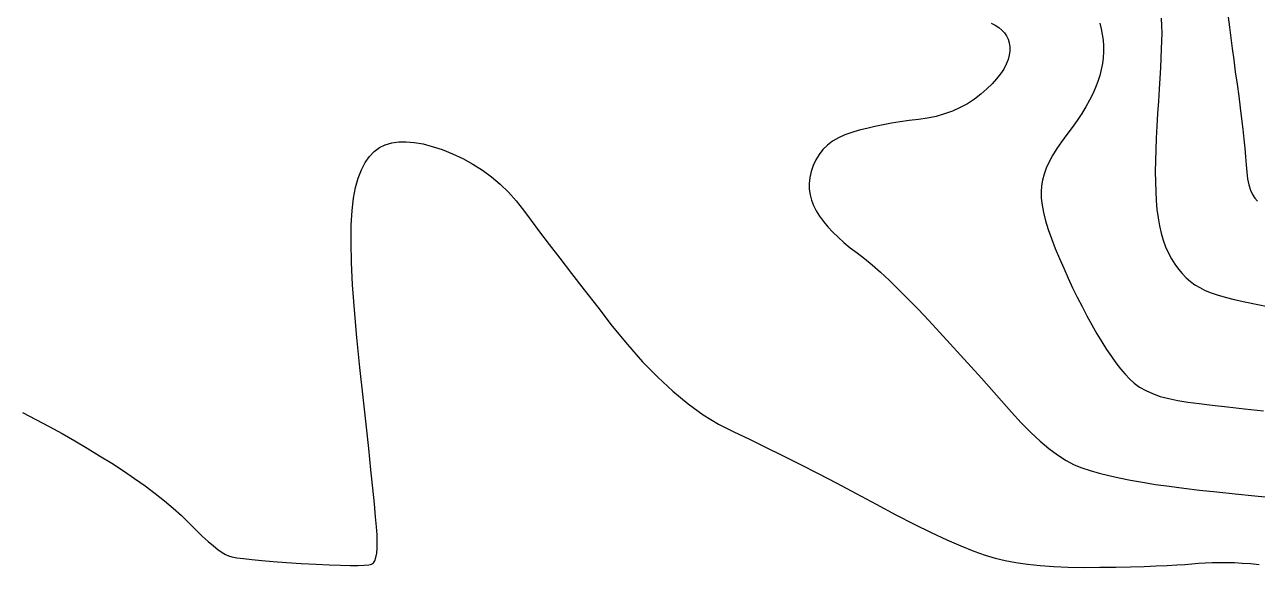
# Model space of a CAD drawing. Header units: millimetres. Extents: x 2456 to 5353, y 685 to 1986.
# Drawn here: x 4850.2 to 4944.4, y 1088.4 to 1129.9 of the extents above; entities that cross this region are included whole.
import ezdxf

# ---------------------------------------------------------------- set-up
doc = ezdxf.new("R2010")
doc.units = ezdxf.units.MM
doc.linetypes.add('X11', pattern=[6, 5, -1])
doc.layers.add('DSX', color=8, linetype='Continuous')

msp = doc.modelspace()

# ---------------------------------------------------------------- linework, layer by layer
at = {"layer": 'DSX', "linetype": 'X11'}
for points in [[(4937.0571, 1130.3423), (4937.0848, 1129.7755), (4937.0905, 1129.2139), (4937.0811, 1128.6287), (4937.0633, 1127.991), (4937.0372, 1127.3008), (4937.0028, 1126.5582), (4936.96, 1125.7631), (4936.909, 1124.9156), (4936.8496, 1124.0156), (4936.782, 1123.0632), (4936.7174, 1122.1027), (4936.6673, 1121.1787), (4936.6317, 1120.2912), (4936.6106, 1119.4401), (4936.6039, 1118.6254), (4936.6118, 1117.8472), (4936.6342, 1117.1054), (4936.671, 1116.4), (4936.7278, 1115.7293), (4936.8101, 1115.0913), (4936.9178, 1114.4862), (4937.051, 1113.9139), (4937.2096, 1113.3743), (4937.3937, 1112.8676), (4937.6032, 1112.3937), (4937.8382, 1111.9525), (4938.0945, 1111.5436), (4938.368, 1111.1661), (4938.6587, 1110.8202), (4938.9667, 1110.5059), (4939.2918, 1110.2231), (4939.6341, 1109.9718), (4939.9937, 1109.752), (4940.3705, 1109.5638), (4940.8013, 1109.39), (4941.3229, 1109.2135), (4941.9355, 1109.0344), (4942.6389, 1108.8525), (4943.4332, 1108.668), (4944.3184, 1108.4808), (4945.2944, 1108.2909)], [(4942.1748, 1130.4151), (4942.2676, 1129.6524), (4942.3681, 1128.8548), (4942.4764, 1128.0224), (4942.5924, 1127.1551), (4942.7161, 1126.2529), (4942.8476, 1125.3159), (4942.9768, 1124.3841), (4943.0936, 1123.4977), (4943.198, 1122.6567), (4943.29, 1121.8611), (4943.3696, 1121.1109), (4943.4368, 1120.406), (4943.4916, 1119.7466), (4943.5341, 1119.1325), (4943.583, 1118.569), (4943.6571, 1118.0612), (4943.7565, 1117.6091), (4943.8811, 1117.2127), (4944.031, 1116.8721), (4944.2062, 1116.5872), (4944.4066, 1116.3579)], [(4932.3538, 1129.9632), (4932.4605, 1129.5438), (4932.5474, 1129.11), (4932.6096, 1128.6678), (4932.6421, 1128.2232), (4932.645, 1127.7762), (4932.6182, 1127.3268), (4932.5618, 1126.875), (4932.4758, 1126.4209), (4932.3601, 1125.9643), (4932.2147, 1125.5053), (4932.0375, 1125.0393), (4931.8262, 1124.5616), (4931.5808, 1124.0722), (4931.3012, 1123.5711), (4930.9875, 1123.0583), (4930.6397, 1122.5338), (4930.2577, 1121.9976), (4929.8416, 1121.4497), (4929.4324, 1120.9039), (4929.0708, 1120.3742), (4928.757, 1119.8604), (4928.4909, 1119.3625), (4928.2725, 1118.8807), (4928.1018, 1118.4148), (4927.9788, 1117.9649), (4927.9036, 1117.531), (4927.8751, 1117.0835), (4927.8925, 1116.5932), (4927.9555, 1116.0598), (4928.0644, 1115.4835), (4928.2191, 1114.8643), (4928.4195, 1114.2021), (4928.6658, 1113.497), (4928.9578, 1112.7489), (4929.2771, 1111.9842), (4929.6052, 1111.2291), (4929.9421, 1110.4838), (4930.2879, 1109.748), (4930.6425, 1109.022), (4931.0059, 1108.3057), (4931.3781, 1107.599), (4931.7591, 1106.902), (4932.1411, 1106.2317), (4932.5162, 1105.6055), (4932.8845, 1105.0232), (4933.246, 1104.4848), (4933.6006, 1103.9903), (4933.9483, 1103.5398), (4934.2892, 1103.1332), (4934.6232, 1102.7706), (4934.9822, 1102.4449), (4935.3981, 1102.1491), (4935.8708, 1101.8832), (4936.4004, 1101.6471), (4936.9869, 1101.441), (4937.6302, 1101.2648), (4938.3303, 1101.1185), (4939.0873, 1101.0021), (4939.947, 1100.8941), (4940.9552, 1100.7733), (4942.1118, 1100.6396), (4943.4169, 1100.493), (4944.8704, 1100.3334)]]:
    msp.add_lwpolyline(points, dxfattribs=at)
at = {"layer": 'DSX', "color": 252, "linetype": 'X11', "true_color": 0x939598}
for points in [[(4924.0629, 1129.9686), (4924.3807, 1129.8061), (4924.6567, 1129.629), (4924.8921, 1129.4348), (4925.0881, 1129.2209), (4925.2448, 1128.9873), (4925.3622, 1128.734), (4925.4403, 1128.461), (4925.479, 1128.1683), (4925.4785, 1127.8559), (4925.4386, 1127.5239), (4925.3527, 1127.1781), (4925.2141, 1126.8245), (4925.0228, 1126.4631), (4924.7789, 1126.094), (4924.4822, 1125.717), (4924.1329, 1125.3323), (4923.7309, 1124.9398), (4923.2762, 1124.5396), (4922.7807, 1124.1557), (4922.2563, 1123.8123), (4921.7029, 1123.5094), (4921.1206, 1123.2471), (4920.5093, 1123.0254), (4919.8691, 1122.8442), (4919.2, 1122.7035), (4918.5019, 1122.6033), (4917.7989, 1122.518), (4917.115, 1122.4217), (4916.4503, 1122.3145), (4915.8047, 1122.1965), (4915.1783, 1122.0675), (4914.5709, 1121.9276), (4913.9827, 1121.7767), (4913.4137, 1121.615), (4912.8781, 1121.4292), (4912.3902, 1121.2061), (4911.9501, 1120.9456), (4911.5579, 1120.6479), (4911.2133, 1120.3129), (4910.9166, 1119.9407), (4910.6676, 1119.5311), (4910.4664, 1119.0842), (4910.315, 1118.6226), (4910.2154, 1118.1688), (4910.1676, 1117.7229), (4910.1716, 1117.2847), (4910.2273, 1116.8544), (4910.3349, 1116.432), (4910.4942, 1116.0173), (4910.7053, 1115.6105), (4910.9614, 1115.2079), (4911.2554, 1114.8058), (4911.5875, 1114.4044), (4911.9575, 1114.0036), (4912.3656, 1113.6034), (4912.8117, 1113.2037), (4913.2958, 1112.8047), (4913.8179, 1112.4062), (4914.3769, 1111.9772), (4914.9718, 1111.4862), (4915.6024, 1110.9335), (4916.2688, 1110.3189), (4916.971, 1109.6424), (4917.709, 1108.9041), (4918.4828, 1108.104), (4919.2925, 1107.242), (4920.1155, 1106.3512), (4920.9294, 1105.4647), (4921.7343, 1104.5824), (4922.5302, 1103.7043), (4923.317, 1102.8305), (4924.0948, 1101.9609), (4924.8636, 1101.0955), (4925.6233, 1100.2344), (4926.3681, 1099.4161), (4927.0923, 1098.6794), (4927.7958, 1098.0242), (4928.4786, 1097.4505), (4929.1408, 1096.9583), (4929.7823, 1096.5476), (4930.4031, 1096.2185), (4931.0032, 1095.9708), (4931.6233, 1095.7679), (4932.3037, 1095.5728), (4933.0446, 1095.3855), (4933.846, 1095.2061), (4934.7078, 1095.0346), (4935.6301, 1094.8709), (4936.6128, 1094.715), (4937.6559, 1094.567), (4938.7763, 1094.4225), (4939.9906, 1094.2772), (4941.2989, 1094.1311), (4942.7012, 1093.9841), (4944.1975, 1093.8364), (4945.7878, 1093.6878)], [(4850.0673, 1100.2164), (4851.0891, 1099.6828), (4852.0948, 1099.1419), (4853.0846, 1098.5938), (4854.0584, 1098.0383), (4855.0161, 1097.4754), (4855.9579, 1096.9053), (4856.8836, 1096.3278), (4857.7788, 1095.748), (4858.6287, 1095.1707), (4859.4334, 1094.596), (4860.1929, 1094.0238), (4860.9072, 1093.4542), (4861.5762, 1092.8872), (4862.2001, 1092.3227), (4862.7787, 1091.7608), (4863.3123, 1091.2309), (4863.8013, 1090.7625), (4864.2456, 1090.3555), (4864.6453, 1090.01), (4865.0002, 1089.726), (4865.3105, 1089.5034), (4865.5761, 1089.3424), (4865.797, 1089.2427), (4866.0578, 1089.1736), (4866.4429, 1089.1039), (4866.9523, 1089.0337), (4867.5861, 1088.963), (4868.3442, 1088.8918), (4869.2267, 1088.8201), (4870.2335, 1088.7479), (4871.3646, 1088.6752), (4872.4926, 1088.6103), (4873.49, 1088.5619), (4874.3568, 1088.5298), (4875.093, 1088.5141), (4875.6986, 1088.5148), (4876.1736, 1088.5318), (4876.518, 1088.5652), (4876.7318, 1088.615), (4876.8676, 1088.7103), (4876.9781, 1088.8804), (4877.0633, 1089.1252), (4877.1232, 1089.4448), (4877.1578, 1089.8391), (4877.167, 1090.3082), (4877.1509, 1090.8521), (4877.1094, 1091.4707), (4877.0424, 1092.235), (4876.9494, 1093.2162), (4876.8305, 1094.4141), (4876.6857, 1095.8288), (4876.515, 1097.4604), (4876.3184, 1099.3086), (4876.0958, 1101.3737), (4875.8473, 1103.6556), (4875.6108, 1105.9493), (4875.4244, 1108.0499), (4875.2878, 1109.9574), (4875.2013, 1111.6718), (4875.1647, 1113.1931), (4875.1781, 1114.5214), (4875.2415, 1115.6565), (4875.3549, 1116.5985), (4875.5138, 1117.402), (4875.714, 1118.1216), (4875.9554, 1118.7572), (4876.238, 1119.309), (4876.5618, 1119.7767), (4876.9269, 1120.1606), (4877.3332, 1120.4605), (4877.7807, 1120.6765), (4878.2705, 1120.818), (4878.8034, 1120.8943), (4879.3796, 1120.9056), (4879.999, 1120.8518), (4880.6616, 1120.7328), (4881.3675, 1120.5488), (4882.1165, 1120.2996), (4882.9088, 1119.9853), (4883.7057, 1119.6145), (4884.4686, 1119.1954), (4885.1976, 1118.7282), (4885.8926, 1118.2128), (4886.5536, 1117.6492), (4887.1806, 1117.0375), (4887.7736, 1116.3776), (4888.3327, 1115.6695), (4888.9131, 1114.8905), (4889.5702, 1114.0178), (4890.3039, 1113.0515), (4891.1143, 1111.9915), (4892.0014, 1110.8378), (4892.9651, 1109.5905), (4894.0054, 1108.2495), (4895.1225, 1106.8148), (4896.2784, 1105.3919), (4897.4356, 1104.0866), (4898.594, 1102.8986), (4899.7536, 1101.8281), (4900.9144, 1100.875), (4902.0765, 1100.0393), (4903.2397, 1099.3211), (4904.4042, 1098.7203), (4905.5937, 1098.1596), (4906.8321, 1097.5618), (4908.1193, 1096.9269), (4909.4553, 1096.2548), (4910.8402, 1095.5455), (4912.2739, 1094.7992), (4913.7565, 1094.0156), (4915.2879, 1093.195), (4916.7913, 1092.3962), (4918.1899, 1091.6784), (4919.4836, 1091.0415), (4920.6725, 1090.4855), (4921.7566, 1090.0105), (4922.7358, 1089.6164), (4923.6101, 1089.3033), (4924.3796, 1089.0711), (4925.1317, 1088.8924), (4925.9538, 1088.7399), (4926.846, 1088.6134), (4927.8083, 1088.5131), (4928.8405, 1088.4389), (4929.9429, 1088.3908), (4931.1152, 1088.3689), (4932.3577, 1088.373), (4933.5855, 1088.3924), (4934.7142, 1088.4159), (4935.7438, 1088.4438), (4936.6742, 1088.4758), (4937.5055, 1088.5121), (4938.2376, 1088.5526), (4938.8706, 1088.5973), (4939.4045, 1088.6463), (4939.898, 1088.6911), (4940.4102, 1088.7234), (4940.9409, 1088.7433), (4941.4903, 1088.7506), (4942.0582, 1088.7455), (4942.6448, 1088.7279), (4943.2499, 1088.6977), (4943.8737, 1088.6551), (4944.5465, 1088.5971)]]:
    msp.add_lwpolyline(points, dxfattribs=at)

doc.saveas('drawing.dxf')
